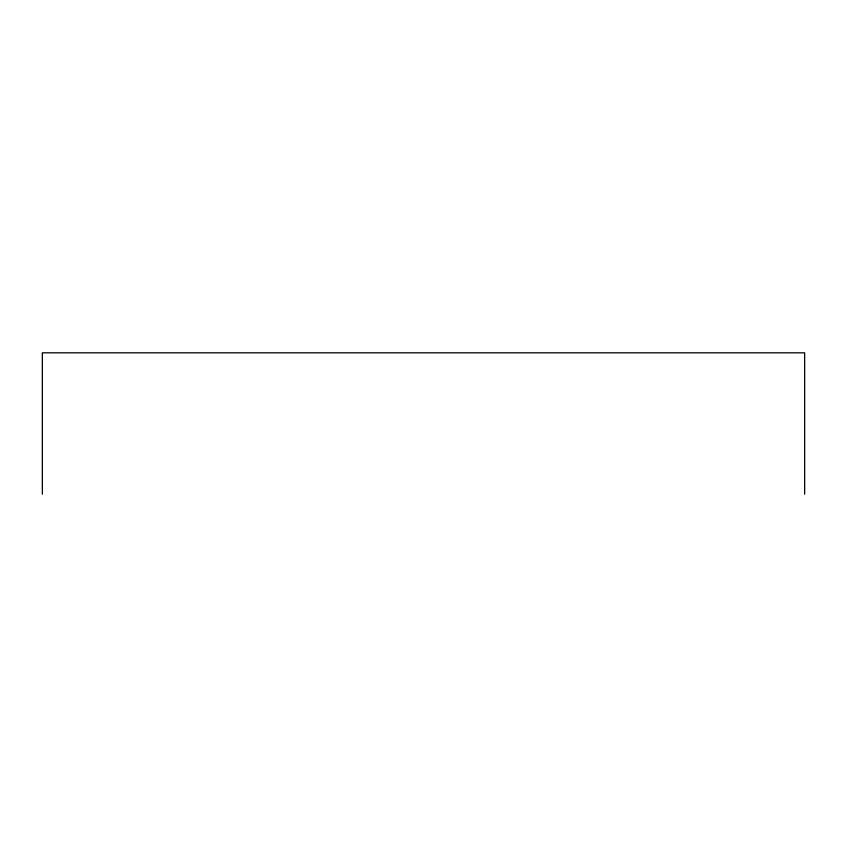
<?xml version="1.0" encoding="UTF-8"?>
<svg xmlns="http://www.w3.org/2000/svg" width="847" height="847" viewBox="0 0 847 847"><rect width="100%" height="100%" fill="white"/><g stroke="black" fill="none" stroke-linecap="round" stroke-linejoin="round"><path stroke-width="1.27" d="M804.65 494.182L804.65 352.818L42.35 352.818L42.35 494.182"/></g></svg>
